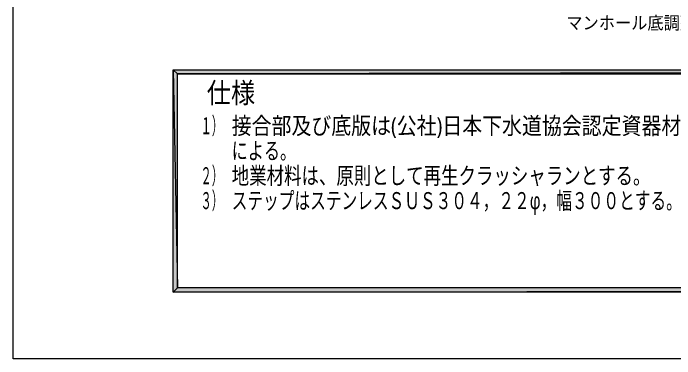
# Model space of a CAD drawing. Header units: millimetres. Extents: x 0 to 420, y 0 to 297.
# Drawn here: x 0.2 to 106.1, y 0 to 55.4 of the extents above; entities that cross this region are included whole.
import ezdxf
from ezdxf.enums import TextEntityAlignment as Align

# ---------------------------------------------------------------- set-up
doc = ezdxf.new("R2010")
doc.units = ezdxf.units.MM
doc.styles.add('kst32b', font='NotoSansJP-Variable.ttf')

msp = doc.modelspace()

# ---------------------------------------------------------------- hatches: boundary and pattern name
h = msp.add_hatch(color=7)
h.paths.add_polyline_path([(393.83, 11.35), (394.53, 10.65), (393.83, 45.64), (393.83, 11.35)])
h.paths.add_polyline_path([(394.53, 10.65), (393.83, 45.64), (394.53, 46.33), (394.53, 10.65)])
h.paths.add_polyline_path([(393.83, 45.64), (394.53, 46.33), (26.52, 45.64), (393.83, 45.64)])
h.paths.add_polyline_path([(394.53, 46.33), (26.52, 45.64), (25.82, 46.33), (394.53, 46.33)])
h.paths.add_polyline_path([(26.52, 45.64), (25.82, 46.33), (26.52, 11.35), (26.52, 45.64)])
h.paths.add_polyline_path([(25.82, 46.33), (26.52, 11.35), (25.82, 10.65), (25.82, 46.33)])
h.paths.add_polyline_path([(26.52, 11.35), (25.82, 10.65), (393.83, 11.35), (26.52, 11.35)])
h.paths.add_polyline_path([(25.82, 10.65), (393.83, 11.35), (394.53, 10.65), (25.82, 10.65)])

# ---------------------------------------------------------------- linework, layer by layer
at = {"lineweight": 13}
msp.add_lwpolyline([(0.19, 0), (0.19, 296.97), (420.16, 296.97), (420.16, 0)], close=True, dxfattribs=at)
at = {"lineweight": 0}
for points in [[(394.53, 46.33), (26.52, 45.64), (25.82, 46.33)], [(26.52, 45.64), (25.82, 46.33), (26.52, 11.35)], [(25.82, 46.33), (26.52, 11.35), (25.82, 10.65)], [(393.83, 45.64), (394.53, 46.33), (26.52, 45.64)], [(26.52, 11.35), (25.82, 10.65), (393.83, 11.35)], [(25.82, 10.65), (393.83, 11.35), (394.53, 10.65)]]:
    msp.add_lwpolyline(points, close=True, dxfattribs=at)

# ---------------------------------------------------------------- texts
at = {"style": 'kst32b'}
for s, height, p, p2 in [('マンホール底調整コンクリート', 2.0791, (88.77, 52.79), (125.16, 52.79)), ('仕様', 3.273, (31.18, 40.98), (38.94, 40.98)), ('１）', 2.728, (30.18, 35.98), (33.81, 35.98)), ('接合部及び底版は(公社)日本下水道協会認定資器材\u3000類', 2.7278, (35.18, 35.98), (113.57, 35.98)), ('による。', 2.728, (35.18, 31.98), (45.5, 31.98)), ('２）', 2.728, (30.18, 27.98), (33.81, 27.98)), ('地業材料は、原則として再生クラッシャランとする。', 2.7278, (35.18, 27.98), (102.25, 27.98)), ('３）', 2.728, (30.18, 23.98), (33.81, 23.98)), ('ステップはステンレスＳＵＳ３０４，２２φ，幅３００とする。', 2.7278, (35.18, 23.98), (107.27, 23.98))]:
    msp.add_text(s, height=height, dxfattribs=at).set_placement(p, p2, align=Align.FIT)

doc.saveas('drawing.dxf')
